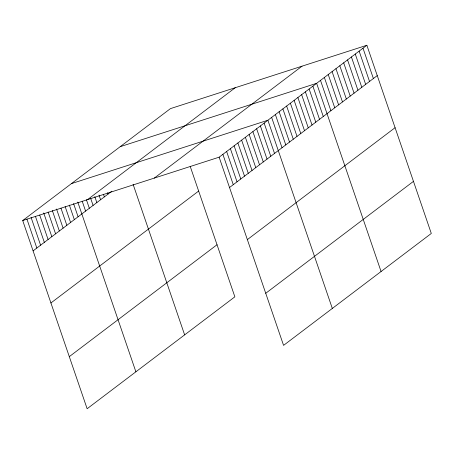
<?xml version="1.0" encoding="UTF-8"?>
<svg xmlns="http://www.w3.org/2000/svg" width="454" height="454" viewBox="0 0 454 454"><rect width="100%" height="100%" fill="white"/><g stroke="black" fill="none" stroke-linecap="round" stroke-linejoin="round"><path stroke-width="0.68" d="M190.192 166.346L234.866 296.82L87.134 408.736L22.7 220.542L170.432 108.625L366.866 45.264L431.3 233.458L283.568 345.375L219.134 157.18L366.866 45.264M87.526 199.629L235.251 87.713M33.085 250.88L111.837 191.219M154.309 178.087L302.041 66.171M50.922 302.971L198.653 191.055M229.52 187.519L377.251 75.602M69.297 356.645L217.029 244.729M247.356 239.61L395.088 127.693M265.732 293.284L413.463 181.367M120.202 146.676L316.637 83.315L381.071 271.509M71.448 183.609L267.888 120.248L332.322 308.442M22.7 220.542L219.134 157.18M363.001 48.192L373.387 78.531M359.137 51.115L369.528 81.453M355.272 54.043L365.663 84.382M351.413 56.971L361.798 87.31M347.548 59.9L357.934 90.238M343.684 62.828L354.069 93.166M339.819 65.751L350.204 96.089M335.954 68.679L346.345 99.017M332.09 71.607L342.481 101.946M328.231 74.535L338.616 104.874M324.366 77.458L334.751 107.797M320.501 80.386L330.887 110.725M312.885 86.158L323.276 116.496M309.14 88.995L319.525 119.334M305.389 91.839L315.774 122.177M301.638 94.676L312.023 125.015M297.886 97.519L308.272 127.858M294.135 100.362L304.526 130.701M290.384 103.2L300.775 133.538M286.639 106.043L297.024 136.382M282.887 108.881L293.273 139.219M279.136 111.724L289.521 142.062M275.385 114.567L285.776 144.905M271.634 117.404L282.025 147.743M264.137 123.085L274.522 153.424M260.386 125.928L270.771 156.267M256.635 128.771L267.026 159.11M252.884 131.609L263.275 161.947M249.138 134.452L259.523 164.791M245.387 137.295L255.772 167.628M241.636 140.133L252.021 170.471M237.885 142.976L248.276 173.314M234.133 145.813L244.524 176.152M230.388 148.657L240.773 178.995M226.637 151.5L237.022 181.838M222.886 154.337L233.271 184.676M133.107 184.358L184.636 334.87M107.638 192.74L108.086 194.057M103.438 194.261L104.341 196.9M99.006 195.124L100.589 199.743M94.807 196.644L96.838 202.58M90.607 198.171L93.087 205.424M86.402 199.692L89.336 208.261M82.202 201.213L85.59 211.104M77.776 202.075L135.888 371.803M73.571 203.596L78.088 216.785M69.371 205.117L74.337 219.628M65.166 206.638L70.586 222.471M60.967 208.159L66.84 225.309M56.54 209.022L63.089 228.152M52.341 210.548L59.338 230.99M48.135 212.069L55.587 233.833M43.709 212.932L51.835 236.676M39.731 215.111L48.09 239.513M35.531 216.632L44.339 242.357M31.105 217.494L40.588 245.194M26.899 219.015L36.836 248.037"/></g></svg>
